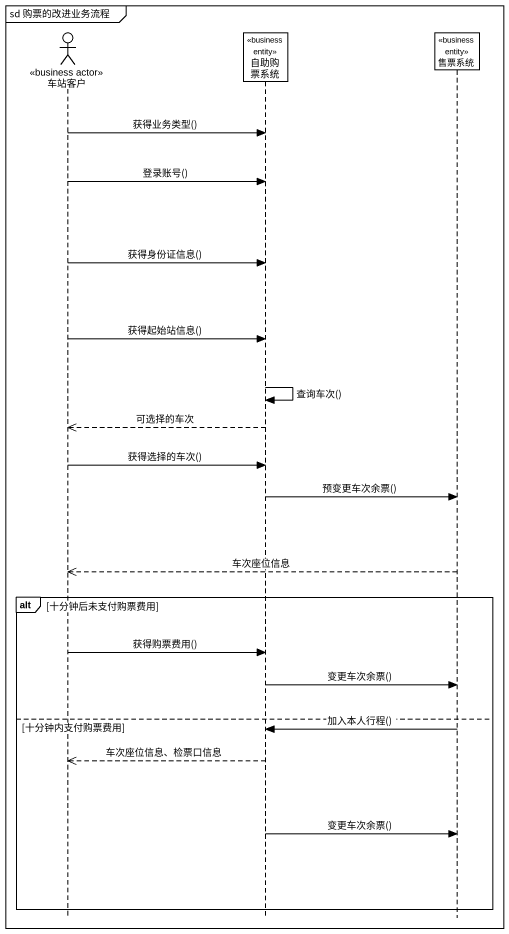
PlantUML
@startuml
mainframe sd 购票的改进业务流程
hide footbox
actor 车站客户 <<business actor>>
participant 自助购票系统 <<business entity>>
participant 售票系统 <<business entity>>

车站客户 -> 自助购票系统 : 获得业务类型()
车站客户 -> 自助购票系统 : 登录账号()
车站客户 -> 自助购票系统 : 获得身份证信息()
车站客户 -> 自助购票系统 : 获得起始站信息()
自助购票系统 -> 自助购票系统 : 查询车次()
自助购票系统 -->> 车站客户 : 可选择的车次
车站客户 -> 自助购票系统 : 获得选择的车次()
自助购票系统 -> 售票系统 : 预变更车次余票()
售票系统 -->> 车站客户 : 车次座位信息
alt 十分钟后未支付购票费用
  车站客户 -> 自助购票系统 : 获得购票费用()
  自助购票系统 -> 售票系统 : 变更车次余票()
else 十分钟内支付购票费用
  售票系统 -> 自助购票系统 : 加入本人行程()
  自助购票系统 -->> 车站客户 : 车次座位信息、检票口信息
  自助购票系统 -> 售票系统 : 变更车次余票()
end
@enduml
